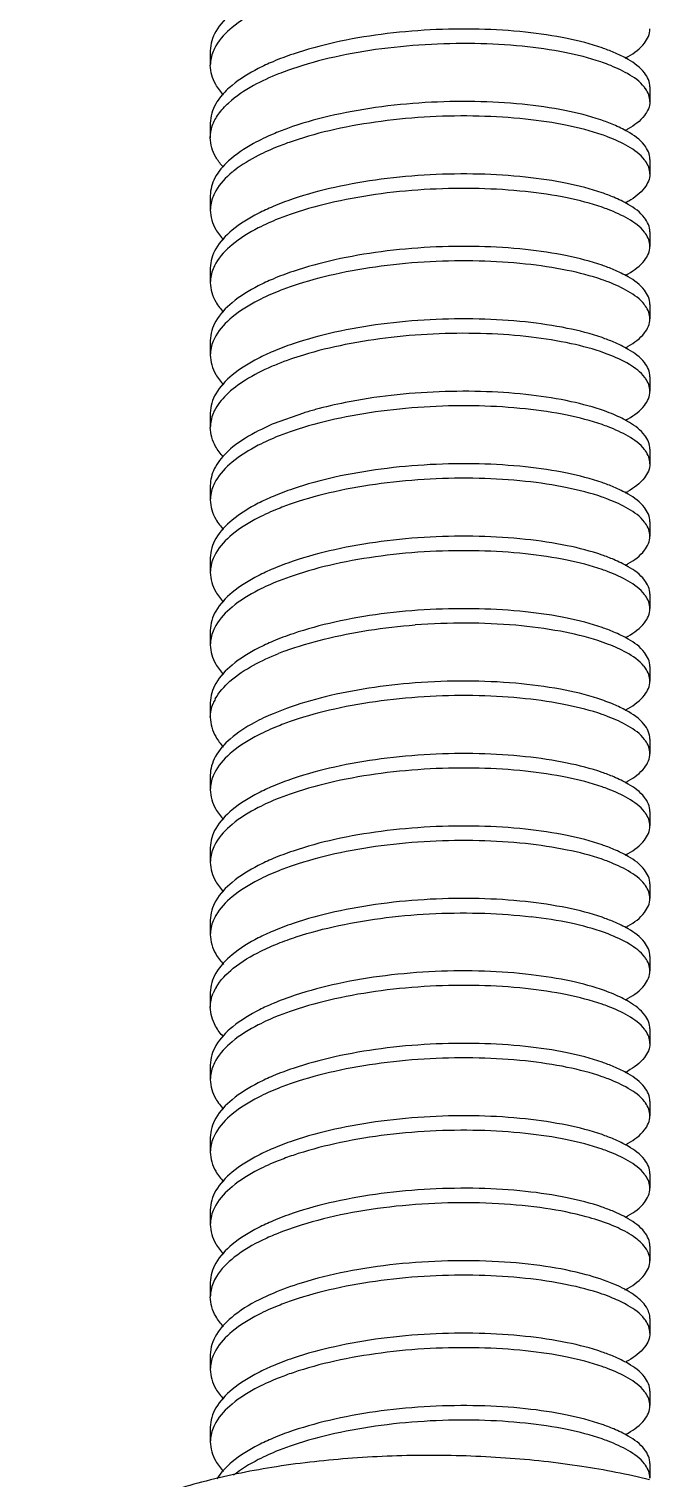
# Model space of a CAD drawing. Header units: millimetres. Extents: x 10368 to 13229, y -13270 to -11269.
# Drawn here: x 12778 to 12791.75, y -13137.24 to -13105.14 of the extents above; entities that cross this region are included whole.
import ezdxf

# ---------------------------------------------------------------- set-up
doc = ezdxf.new("R2010")
doc.units = ezdxf.units.MM

# ---------------------------------------------------------------- blocks, each defined once
blk = doc.blocks.new('u59')
at = {"color": 7, "linetype": 'Continuous'}
for p, q in [((-227.551, 872.754), (-227.551, 873.075)), ((-227.551, 872.754), (-227.551, 873.075)), ((-217.817, 871.951), (-217.817, 872.272)), ((-217.817, 871.951), (-217.817, 872.272)), ((-227.551, 871.149), (-227.551, 871.47)), ((-227.551, 871.149), (-227.551, 871.47)), ((-217.817, 870.346), (-217.817, 870.667)), ((-217.817, 870.346), (-217.817, 870.667)), ((-227.551, 869.544), (-227.551, 869.865)), ((-217.817, 868.742), (-217.817, 869.063)), ((-217.817, 868.742), (-217.817, 869.063)), ((-226.843, 868.819), (-226.75, 868.778)), ((-227.551, 867.939), (-227.551, 868.26)), ((-227.551, 867.939), (-227.551, 868.26)), ((-217.817, 867.137), (-217.817, 867.458)), ((-217.817, 867.137), (-217.817, 867.458)), ((-227.551, 866.334), (-227.551, 866.655)), ((-227.551, 866.334), (-227.551, 866.655)), ((-217.817, 865.532), (-217.817, 865.853)), ((-217.817, 865.532), (-217.817, 865.853)), ((-227.551, 864.73), (-227.551, 865.051)), ((-227.551, 864.73), (-227.551, 865.051)), ((-217.817, 863.927), (-217.817, 864.248)), ((-217.817, 863.927), (-217.817, 864.248)), ((-227.551, 863.125), (-227.551, 863.446)), ((-227.551, 863.125), (-227.551, 863.446)), ((-217.817, 862.322), (-217.817, 862.643)), ((-217.817, 862.322), (-217.817, 862.643)), ((-227.551, 861.52), (-227.551, 861.841)), ((-227.551, 861.52), (-227.551, 861.841)), ((-217.817, 860.718), (-217.817, 861.038)), ((-217.817, 860.718), (-217.817, 861.038)), ((-227.551, 859.915), (-227.551, 860.236)), ((-217.817, 859.113), (-217.817, 859.434)), ((-217.817, 859.113), (-217.817, 859.434)), ((-227.551, 858.31), (-227.551, 858.631)), ((-227.551, 858.31), (-227.551, 858.631)), ((-217.817, 857.508), (-217.817, 857.829)), ((-217.817, 857.508), (-217.817, 857.829)), ((-227.551, 856.705), (-227.551, 857.026)), ((-227.551, 856.705), (-227.551, 857.026)), ((-217.817, 855.903), (-217.817, 856.224)), ((-217.817, 855.903), (-217.817, 856.224)), ((-227.551, 855.101), (-227.551, 855.422)), ((-227.551, 855.101), (-227.551, 855.422)), ((-217.817, 854.298), (-217.817, 854.619)), ((-217.817, 854.298), (-217.817, 854.619)), ((-227.551, 853.496), (-227.551, 853.817)), ((-217.817, 852.693), (-217.817, 853.014)), ((-217.817, 852.693), (-217.817, 853.014)), ((-227.551, 851.891), (-227.551, 852.212)), ((-227.551, 851.891), (-227.551, 852.212)), ((-217.817, 851.089), (-217.817, 851.41)), ((-217.817, 851.089), (-217.817, 851.41)), ((-227.551, 850.286), (-227.551, 850.607)), ((-227.551, 850.286), (-227.551, 850.607)), ((-219.877, 849.484), (-219.206, 849.726)), ((-217.817, 849.484), (-217.817, 849.805)), ((-217.817, 849.484), (-217.817, 849.805)), ((-227.551, 848.681), (-227.551, 849.002)), ((-227.551, 848.681), (-227.551, 849.002)), ((-217.817, 847.879), (-217.817, 848.2)), ((-217.817, 847.879), (-217.817, 848.2)), ((-227.551, 847.077), (-227.551, 847.398)), ((-227.551, 847.077), (-227.551, 847.398)), ((-217.817, 846.274), (-217.817, 846.595)), ((-217.817, 846.274), (-217.817, 846.595)), ((-227.551, 845.472), (-227.551, 845.793)), ((-227.551, 845.472), (-227.551, 845.793)), ((-217.817, 844.669), (-217.817, 844.99)), ((-217.817, 844.669), (-217.817, 844.99)), ((-227.551, 843.867), (-227.551, 844.188)), ((-227.551, 843.867), (-227.551, 844.188)), ((-217.817, 843.065), (-217.817, 843.386)), ((-217.817, 843.065), (-217.817, 843.386)), ((-227.551, 842.262), (-227.551, 842.583)), ((-227.551, 842.262), (-227.551, 842.583)), ((-217.817, 841.46), (-217.817, 841.781)), ((-217.817, 841.46), (-217.817, 841.781))]:
    blk.add_line(p, q, dxfattribs=at)
for centre, radius, start, end in [((-226.815, 873.229), 0.772, 214.6548, 217.3283), ((-225.077, 876.292), 4.321, 248.9634, 250.926), ((-218.842, 872.356), 1.038, 330.4827, 337.9797), ((-226.815, 871.625), 0.772, 214.6548, 217.3283), ((-225.077, 874.687), 4.321, 248.9634, 250.926), ((-218.842, 870.751), 1.038, 330.4827, 337.9797), ((-226.815, 870.02), 0.772, 214.6548, 217.3283), ((-225.731, 866.547), 2.679, 118.1524, 119.9715), ((-225.719, 869.674), 2.704, 240.0352, 242.4163), ((-225.536, 870.032), 3.106, 242.4783, 246.9826), ((-225.359, 870.757), 3.548, 245.2723, 248.6192), ((-218.842, 867.541), 1.038, 330.4827, 337.9797), ((-226.815, 866.81), 0.772, 214.6548, 217.3283), ((-225.077, 869.873), 4.321, 248.9634, 250.926), ((-218.842, 865.937), 1.038, 330.4827, 337.9797), ((-226.815, 865.205), 0.772, 214.6548, 217.3283), ((-225.71, 861.689), 2.728, 118.2824, 119.6385), ((-225.077, 868.268), 4.321, 248.9634, 250.926), ((-218.842, 864.332), 1.038, 330.4827, 337.9797), ((-226.815, 863.601), 0.772, 214.6548, 217.3283), ((-225.077, 866.663), 4.321, 248.9634, 250.926), ((-218.852, 862.731), 1.049, 330.0175, 337.969), ((-226.829, 861.986), 0.755, 214.673, 216.6066), ((-225.103, 864.992), 4.25, 249.0197, 250.2104), ((-218.842, 861.122), 1.038, 330.4827, 337.9797), ((-226.815, 860.391), 0.772, 214.6548, 217.3283), ((-225.077, 863.453), 4.321, 248.9634, 250.926), ((-218.842, 859.517), 1.038, 330.4827, 337.9797), ((-226.815, 858.786), 0.772, 214.6548, 217.3283), ((-225.077, 861.849), 4.321, 248.9634, 250.926), ((-218.842, 857.912), 1.038, 330.4827, 337.9797), ((-226.815, 857.181), 0.772, 214.6548, 217.3283), ((-225.077, 860.244), 4.321, 248.9634, 250.926), ((-218.819, 856.297), 1.013, 331.7363, 337.9946), ((-226.793, 855.593), 0.8, 214.6502, 218.5109), ((-221.712, 860.817), 6.461, 290.2641, 291.6573), ((-218.842, 854.703), 1.038, 330.4827, 337.9797), ((-226.815, 853.972), 0.772, 214.6548, 217.3283), ((-225.077, 857.034), 4.321, 248.9634, 250.926), ((-218.842, 853.098), 1.038, 330.4827, 337.9797), ((-226.815, 852.367), 0.772, 214.6548, 217.3283), ((-225.708, 848.845), 2.733, 118.2785, 119.6086), ((-225.077, 855.429), 4.321, 248.9634, 250.926), ((-218.842, 851.493), 1.038, 330.4827, 337.9797), ((-226.815, 850.762), 0.772, 214.6548, 217.3283), ((-225.077, 853.825), 4.321, 248.9634, 250.926), ((-222.41, 857.776), 8.669, 285.1604, 286.9836), ((-218.776, 849.86), 0.967, 334.2176, 337.9711), ((-226.829, 849.148), 0.755, 214.6731, 216.6066), ((-225.103, 852.154), 4.25, 249.0198, 250.2105), ((-218.842, 848.284), 1.038, 330.4827, 337.9797), ((-226.815, 847.553), 0.772, 214.6548, 217.3283), ((-225.077, 850.615), 4.321, 248.9634, 250.926), ((-218.842, 846.679), 1.038, 330.4827, 337.9797), ((-226.815, 845.948), 0.772, 214.6548, 217.3283), ((-225.077, 849.01), 4.321, 248.9634, 250.926), ((-218.842, 845.074), 1.038, 330.4827, 337.9797), ((-219.903, 846.094), 2.518, 307.9845, 309.5661), ((-226.815, 844.343), 0.772, 214.6548, 217.3283), ((-219.199, 843.043), 1.48, 41.2585, 42.2978), ((-225.077, 847.405), 4.321, 248.9634, 250.926), ((-226.808, 842.744), 0.781, 214.6498, 217.7252), ((-225.061, 845.844), 4.367, 248.9329, 251.3154), ((-218.842, 841.864), 1.038, 330.4827, 337.9797)]:
    blk.add_arc(centre, radius, start, end, dxfattribs=at)
for points, start_tangent, end_tangent in [([(-227.543, 873.115), (-226.042, 872.818), (-224.352, 872.631), (-222.604, 872.573), (-220.86, 872.643), (-219.182, 872.84), (-217.626, 873.166), (-216.236, 873.626), (-215.137, 874.198), (-214.392, 874.834), (-213.949, 875.539), (-213.803, 876.284)], (0.97058, -0.240777), (0, 1)), ([(-227.551, 873.075), (-227.45, 872.791)], (0, -1), (0.568435, -0.822728)), ([(-219.206, 872.193), (-218.879, 872.346), (-218.299, 872.719), (-217.962, 873.089)], (0.920435, 0.390896), (0.527098, 0.849805)), ([(-227.551, 872.754), (-227.429, 872.44), (-227.069, 872.146), (-226.75, 871.988)], (0, -1), (0.91985, -0.39227)), ([(-227.429, 872.761), (-227.069, 872.467), (-226.628, 872.259)], (0.606206, -0.795308), (0.933171, -0.359433)), ([(-219.32, 872.467), (-218.879, 872.667), (-218.331, 873.014)], (0.928675, 0.370894), (0.781206, 0.624273)), ([(-217.817, 872.272), (-217.939, 872.7), (-218.109, 872.931)], (0, 1), (-0.676318, 0.73661)), ([(-226.489, 872.209), (-225.719, 872.002), (-224.796, 871.861), (-223.767, 871.796), (-222.684, 871.811), (-221.601, 871.91), (-220.572, 872.091), (-219.649, 872.346), (-219.32, 872.467)], (0.944934, -0.327262), (0.928675, 0.370894)), ([(-227.002, 872.115), (-227.069, 872.077), (-227.429, 871.783), (-227.551, 871.47)], (-0.880227, -0.474553), (0, -1)), ([(-226.75, 871.988), (-226.489, 871.888), (-225.719, 871.681), (-224.796, 871.54), (-223.767, 871.475), (-222.684, 871.49), (-221.601, 871.589), (-220.572, 871.77), (-219.649, 872.025), (-219.206, 872.193)], (0.91985, -0.39227), (0.920435, 0.390896)), ([(-217.88, 871.967), (-217.817, 872.272)], (0.373855, 0.927487), (0, 1)), ([(-219.32, 870.863), (-218.879, 871.062), (-218.299, 871.435), (-217.939, 871.844)], (0.928675, 0.370894), (0.491851, 0.87068)), ([(-219.206, 870.589), (-218.879, 870.741), (-218.299, 871.114), (-217.939, 871.523), (-217.817, 871.951)], (0.920435, 0.390896), (0, 1)), ([(-227.551, 871.47), (-227.45, 871.186)], (0, -1), (0.568435, -0.822728)), ([(-227.551, 871.149), (-227.429, 870.836), (-227.069, 870.541), (-226.75, 870.383)], (0, -1), (0.91985, -0.39227)), ([(-227.429, 871.157), (-227.069, 870.862), (-226.628, 870.655)], (0.606206, -0.795308), (0.933171, -0.359433)), ([(-217.817, 870.667), (-217.939, 871.095), (-218.109, 871.326)], (0, 1), (-0.676318, 0.73661)), ([(-226.489, 870.604), (-225.719, 870.398), (-224.796, 870.256), (-223.767, 870.191), (-222.684, 870.206), (-221.601, 870.305), (-220.572, 870.486), (-219.649, 870.741), (-219.32, 870.863)], (0.944934, -0.327262), (0.928675, 0.370894)), ([(-227.551, 869.865), (-227.433, 870.174), (-227.077, 870.468), (-227.002, 870.51)], (0, 1), (0.879976, 0.475017)), ([(-226.75, 870.383), (-226.489, 870.283), (-225.719, 870.077), (-224.796, 869.936), (-223.767, 869.87), (-222.684, 869.885), (-221.601, 869.984), (-220.572, 870.165), (-219.649, 870.42), (-219.206, 870.589)], (0.91985, -0.39227), (0.920435, 0.390896)), ([(-217.88, 870.362), (-217.817, 870.667)], (0.373855, 0.927487), (0, 1)), ([(-219.32, 869.258), (-218.879, 869.457), (-218.299, 869.83), (-217.939, 870.24)], (0.928675, 0.370894), (0.491851, 0.87068)), ([(-219.206, 868.984), (-218.986, 869.083), (-218.349, 869.469), (-217.952, 869.897), (-217.817, 870.346)], (0.920254, 0.39132), (0, 1)), ([(-227.551, 869.865), (-227.45, 869.581)], (0, -1), (0.568435, -0.822728)), ([(-227.551, 869.544), (-227.471, 869.289), (-227.232, 869.044), (-226.843, 868.819)], (0, -1), (0.907996, -0.418978)), ([(-227.429, 869.552), (-227.069, 869.257), (-226.723, 869.087)], (0.606206, -0.795308), (0.923139, -0.384466)), ([(-218.11, 869.723), (-217.94, 869.492), (-217.817, 869.063)], (0.677223, -0.735778), (0, -1)), ([(-226.489, 868.999), (-225.719, 868.793), (-224.796, 868.652), (-223.767, 868.586), (-222.684, 868.601), (-221.601, 868.701), (-220.572, 868.881), (-219.649, 869.137), (-219.32, 869.258)], (0.944934, -0.327262), (0.928675, 0.370894)), ([(-227.069, 868.868), (-227.429, 868.573), (-227.551, 868.26)], (-0.866197, -0.499702), (0, -1)), ([(-226.75, 868.778), (-226.136, 868.57), (-225.239, 868.387), (-224.2, 868.282), (-223.076, 868.265), (-221.932, 868.34), (-220.828, 868.506), (-219.828, 868.757), (-219.206, 868.984)], (0.920008, -0.3919), (0.920254, 0.39132)), ([(-226.723, 869.087), (-226.489, 868.999)], (0.923139, -0.384466), (0.944934, -0.327262)), ([(-217.88, 868.758), (-217.817, 869.063)], (0.373805, 0.927507), (0, 1)), ([(-219.313, 867.656), (-218.986, 867.799), (-218.349, 868.185), (-217.952, 868.613)], (0.927964, 0.372669), (0.510266, 0.860016)), ([(-219.206, 867.379), (-218.879, 867.532), (-218.299, 867.905), (-217.939, 868.314), (-217.817, 868.742)], (0.920435, 0.390896), (0, 1)), ([(-217.952, 868.613), (-217.88, 868.758)], (0.510266, 0.860016), (0.373805, 0.927507)), ([(-227.551, 868.26), (-227.471, 868.005)], (0, -1), (0.527865, -0.849328)), ([(-227.551, 867.939), (-227.429, 867.626), (-227.069, 867.332)], (0, -1), (0.866197, -0.499702)), ([(-227.471, 868.005), (-227.232, 867.76), (-226.843, 867.535)], (0.527865, -0.849328), (0.907996, -0.418978)), ([(-217.817, 867.458), (-217.939, 867.885), (-218.109, 868.116)], (0, 1), (-0.676318, 0.73661)), ([(-226.652, 867.454), (-226.136, 867.286), (-225.239, 867.103), (-224.2, 866.999), (-223.076, 866.981), (-221.932, 867.056), (-220.828, 867.222), (-219.828, 867.474), (-219.313, 867.656)], (0.930907, -0.365257), (0.927964, 0.372669)), ([(-227.002, 867.3), (-227.069, 867.263), (-227.429, 866.968), (-227.551, 866.655)], (-0.880227, -0.474553), (0, -1)), ([(-226.75, 867.173), (-226.489, 867.073), (-225.719, 866.867), (-224.796, 866.726), (-223.767, 866.66), (-222.684, 866.676), (-221.601, 866.775), (-220.572, 866.955), (-219.649, 867.211), (-219.206, 867.379)], (0.91985, -0.39227), (0.920435, 0.390896)), ([(-217.88, 867.152), (-217.817, 867.458)], (0.373855, 0.927487), (0, 1)), ([(-219.32, 866.048), (-218.879, 866.248), (-218.299, 866.621), (-217.939, 867.03)], (0.928675, 0.370894), (0.491851, 0.87068)), ([(-219.206, 865.774), (-218.879, 865.927), (-218.299, 866.3), (-217.939, 866.709), (-217.817, 867.137)], (0.920435, 0.390896), (0, 1)), ([(-227.551, 866.655), (-227.45, 866.371)], (0, -1), (0.568435, -0.822728)), ([(-227.551, 866.334), (-227.429, 866.021), (-227.069, 865.727), (-226.75, 865.568)], (0, -1), (0.91985, -0.39227)), ([(-227.429, 866.342), (-227.069, 866.048), (-226.628, 865.84)], (0.606206, -0.795308), (0.933171, -0.359433)), ([(-217.817, 865.853), (-217.939, 866.281), (-218.109, 866.512)], (0, 1), (-0.676318, 0.73661)), ([(-226.489, 865.789), (-225.719, 865.583), (-224.796, 865.442), (-223.767, 865.376), (-222.684, 865.392), (-221.601, 865.491), (-220.572, 865.671), (-219.649, 865.927), (-219.32, 866.048)], (0.944934, -0.327262), (0.928675, 0.370894)), ([(-227.002, 865.696), (-227.069, 865.658), (-227.429, 865.364), (-227.551, 865.051)], (-0.880227, -0.474553), (0, -1)), ([(-226.75, 865.568), (-226.489, 865.468), (-225.719, 865.262), (-224.796, 865.121), (-223.767, 865.055), (-222.684, 865.071), (-221.601, 865.17), (-220.572, 865.35), (-219.649, 865.606), (-219.206, 865.774)], (0.91985, -0.39227), (0.920435, 0.390896)), ([(-217.88, 865.547), (-217.817, 865.853)], (0.373855, 0.927487), (0, 1)), ([(-219.32, 864.443), (-218.879, 864.643), (-218.299, 865.016), (-217.939, 865.425)], (0.928675, 0.370894), (0.491851, 0.87068)), ([(-219.206, 864.169), (-218.879, 864.322), (-218.299, 864.695), (-217.939, 865.104), (-217.817, 865.532)], (0.920435, 0.390896), (0, 1)), ([(-227.551, 865.051), (-227.45, 864.767)], (0, -1), (0.568435, -0.822728)), ([(-227.551, 864.73), (-227.429, 864.416), (-227.069, 864.122), (-226.75, 863.964)], (0, -1), (0.91985, -0.39227)), ([(-227.429, 864.737), (-227.069, 864.443), (-226.628, 864.235)], (0.606206, -0.795308), (0.933171, -0.359433)), ([(-217.817, 864.248), (-217.939, 864.676), (-218.109, 864.907)], (0, 1), (-0.676318, 0.73661)), ([(-226.489, 864.185), (-225.719, 863.978), (-224.796, 863.837), (-223.767, 863.771), (-222.684, 863.787), (-221.601, 863.886), (-220.572, 864.067), (-219.649, 864.322), (-219.32, 864.443)], (0.944934, -0.327262), (0.928675, 0.370894)), ([(-227.551, 863.446), (-227.428, 863.76), (-227.059, 864.059)], (0, 1), (0.869121, 0.494599)), ([(-226.75, 863.964), (-226.489, 863.864), (-225.719, 863.657), (-224.796, 863.516), (-223.767, 863.45), (-222.684, 863.466), (-221.601, 863.565), (-220.572, 863.746), (-219.649, 864.001), (-219.206, 864.169)], (0.91985, -0.39227), (0.920435, 0.390896)), ([(-217.88, 863.943), (-217.817, 864.248)], (0.373855, 0.927487), (0, 1)), ([(-219.32, 862.838), (-218.879, 863.038), (-218.299, 863.411), (-217.939, 863.82)], (0.928675, 0.370894), (0.491851, 0.87068)), ([(-219.206, 862.565), (-218.908, 862.702), (-218.313, 863.079), (-217.942, 863.493), (-217.817, 863.927)], (0.920374, 0.391038), (0, 1)), ([(-227.551, 863.446), (-227.45, 863.162)], (0, -1), (0.568435, -0.822728)), ([(-227.551, 863.125), (-227.435, 862.82), (-227.094, 862.532), (-226.75, 862.359)], (0, -1), (0.919955, -0.392024)), ([(-227.429, 863.133), (-227.069, 862.838), (-226.628, 862.63)], (0.606206, -0.795308), (0.933171, -0.359433)), ([(-218.11, 863.303), (-217.935, 863.065), (-217.817, 862.643)], (0.676868, -0.736104), (0, -1)), ([(-226.489, 862.58), (-225.719, 862.373), (-224.796, 862.232), (-223.767, 862.167), (-222.684, 862.182), (-221.601, 862.281), (-220.572, 862.462), (-219.649, 862.717), (-219.32, 862.838)], (0.944934, -0.327262), (0.928675, 0.370894)), ([(-227, 862.487), (-227.069, 862.449), (-227.429, 862.154), (-227.551, 861.841)], (-0.880574, -0.473909), (0, -1)), ([(-224.923, 861.926), (-223.89, 861.849), (-222.795, 861.856), (-221.694, 861.948), (-220.644, 862.125), (-219.699, 862.38), (-219.206, 862.565)], (0.993096, -0.117303), (0.920374, 0.391038)), ([(-217.817, 862.643), (-217.88, 862.338)], (0, -1), (-0.37382, -0.927501)), ([(-226.75, 862.359), (-226.542, 862.277), (-225.807, 862.071), (-224.923, 861.926)], (0.919955, -0.392024), (0.993096, -0.117303)), ([(-217.944, 862.207), (-218.326, 861.784), (-218.935, 861.405), (-219.317, 861.235)], (-0.498746, -0.866748), (-0.928347, -0.371714)), ([(-219.206, 860.96), (-218.879, 861.112), (-218.299, 861.485), (-217.939, 861.895), (-217.817, 862.322)], (0.920435, 0.390896), (0, 1)), ([(-227.551, 861.841), (-227.45, 861.556)], (0, -1), (0.5688, -0.822476)), ([(-227.551, 861.52), (-227.429, 861.207), (-227.069, 860.912), (-226.75, 860.754)], (0, -1), (0.91985, -0.39227)), ([(-227.435, 861.536), (-227.094, 861.248), (-226.625, 861.024)], (0.596232, -0.802812), (0.933632, -0.358234)), ([(-217.817, 861.038), (-217.939, 861.466), (-218.109, 861.697)], (0, 1), (-0.676318, 0.73661)), ([(-219.317, 861.235), (-219.72, 861.089), (-220.659, 860.838), (-221.714, 860.662), (-222.807, 860.571), (-223.897, 860.566), (-224.923, 860.642)], (-0.928347, -0.371714), (-0.993096, 0.117303)), ([(-227.002, 860.881), (-227.069, 860.844), (-227.429, 860.549), (-227.551, 860.236)], (-0.880227, -0.474553), (0, -1)), ([(-226.75, 860.754), (-226.489, 860.654), (-225.719, 860.448), (-224.796, 860.307), (-223.767, 860.241), (-222.684, 860.256), (-221.601, 860.355), (-220.572, 860.536), (-219.649, 860.792), (-219.206, 860.96)], (0.91985, -0.39227), (0.920435, 0.390896)), ([(-226.542, 860.993), (-225.807, 860.787), (-224.923, 860.642)], (0.940875, -0.338755), (0.993096, -0.117303)), ([(-217.88, 860.733), (-217.817, 861.038)], (0.373855, 0.927487), (0, 1)), ([(-219.32, 859.629), (-218.879, 859.829), (-218.299, 860.202), (-217.939, 860.611)], (0.928675, 0.370894), (0.491851, 0.87068)), ([(-219.206, 859.355), (-218.879, 859.508), (-218.299, 859.881), (-217.939, 860.29), (-217.817, 860.718)], (0.920435, 0.390896), (0, 1)), ([(-227.551, 860.236), (-227.45, 859.952)], (0, -1), (0.568435, -0.822728)), ([(-227.551, 859.915), (-227.429, 859.602), (-227.069, 859.307), (-226.75, 859.149)], (0, -1), (0.91985, -0.39227)), ([(-227.429, 859.923), (-227.069, 859.628), (-226.628, 859.421)], (0.606206, -0.795308), (0.933171, -0.359433)), ([(-217.817, 859.434), (-217.939, 859.861), (-218.109, 860.092)], (0, 1), (-0.676318, 0.73661)), ([(-226.489, 859.37), (-225.719, 859.164), (-224.796, 859.023), (-223.767, 858.957), (-222.684, 858.973), (-221.601, 859.072), (-220.572, 859.252), (-219.649, 859.508), (-219.32, 859.629)], (0.944934, -0.327262), (0.928675, 0.370894)), ([(-227.002, 859.276), (-227.069, 859.239), (-227.429, 858.944), (-227.551, 858.631)], (-0.880227, -0.474553), (0, -1)), ([(-226.75, 859.149), (-226.489, 859.049), (-225.719, 858.843), (-224.796, 858.702), (-223.767, 858.636), (-222.684, 858.652), (-221.601, 858.751), (-220.572, 858.931), (-219.649, 859.187), (-219.206, 859.355)], (0.91985, -0.39227), (0.920435, 0.390896)), ([(-217.88, 859.128), (-217.817, 859.434)], (0.373855, 0.927487), (0, 1)), ([(-219.32, 858.024), (-218.879, 858.224), (-218.299, 858.597), (-217.939, 859.006)], (0.928675, 0.370894), (0.491851, 0.87068)), ([(-219.206, 857.75), (-218.879, 857.903), (-218.299, 858.276), (-217.939, 858.685), (-217.817, 859.113)], (0.920435, 0.390896), (0, 1)), ([(-227.551, 858.631), (-227.45, 858.347)], (0, -1), (0.568435, -0.822728)), ([(-227.551, 858.31), (-227.429, 857.997), (-227.069, 857.703), (-226.75, 857.544)], (0, -1), (0.91985, -0.39227)), ([(-227.429, 858.318), (-227.069, 858.024), (-226.628, 857.816)], (0.606206, -0.795308), (0.933171, -0.359433)), ([(-217.817, 857.829), (-217.939, 858.257), (-218.109, 858.488)], (0, 1), (-0.676318, 0.73661)), ([(-226.489, 857.765), (-225.719, 857.559), (-224.796, 857.418), (-223.767, 857.352), (-222.684, 857.368), (-221.601, 857.467), (-220.572, 857.647), (-219.649, 857.903), (-219.32, 858.024)], (0.944934, -0.327262), (0.928675, 0.370894)), ([(-227.002, 857.672), (-227.069, 857.634), (-227.429, 857.34), (-227.551, 857.026)], (-0.880227, -0.474553), (0, -1)), ([(-226.75, 857.544), (-226.489, 857.444), (-225.719, 857.238), (-224.796, 857.097), (-223.767, 857.031), (-222.684, 857.047), (-221.601, 857.146), (-220.572, 857.326), (-219.649, 857.582), (-219.206, 857.75)], (0.91985, -0.39227), (0.920435, 0.390896)), ([(-217.88, 857.523), (-217.817, 857.829)], (0.373855, 0.927487), (0, 1)), ([(-219.32, 856.419), (-218.879, 856.619), (-218.299, 856.992), (-217.939, 857.401)], (0.928675, 0.370894), (0.491851, 0.87068)), ([(-219.206, 856.145), (-218.791, 856.344), (-218.258, 856.705), (-217.928, 857.099), (-217.817, 857.508)], (0.920627, 0.390443), (0, 1)), ([(-227.551, 857.026), (-227.45, 856.742)], (0, -1), (0.568435, -0.822728)), ([(-227.551, 856.705), (-227.418, 856.379), (-227.027, 856.074), (-226.75, 855.94)], (0, -1), (0.919861, -0.392244)), ([(-227.429, 856.713), (-227.069, 856.419), (-226.628, 856.211)], (0.606206, -0.795308), (0.933171, -0.359433)), ([(-217.817, 856.224), (-217.939, 856.652), (-218.107, 856.881)], (0, 1), (-0.674942, 0.737871)), ([(-226.489, 856.16), (-225.719, 855.954), (-224.796, 855.813), (-223.767, 855.747), (-222.684, 855.763), (-221.601, 855.862), (-220.572, 856.042), (-219.649, 856.298), (-219.32, 856.419)], (0.944934, -0.327262), (0.928675, 0.370894)), ([(-227.005, 856.065), (-227.069, 856.029), (-227.429, 855.735), (-227.551, 855.422)], (-0.879651, -0.47562), (0, -1)), ([(-222.352, 855.463), (-221.325, 855.58), (-220.361, 855.771), (-219.503, 856.029), (-219.206, 856.145)], (0.997125, 0.075775), (0.920627, 0.390443)), ([(-217.817, 856.224), (-217.88, 855.918)], (0, -1), (-0.374041, -0.927412)), ([(-226.75, 855.94), (-226.399, 855.809), (-225.568, 855.604), (-224.579, 855.471), (-223.488, 855.422), (-222.352, 855.463)], (0.919861, -0.392244), (0.997125, 0.075775)), ([(-217.927, 855.818), (-218.252, 855.427), (-218.775, 855.069), (-219.328, 854.811)], (-0.47301, -0.881057), (-0.929314, -0.369291)), ([(-219.206, 854.541), (-218.879, 854.693), (-218.299, 855.066), (-217.939, 855.475), (-217.817, 855.903)], (0.920435, 0.390896), (0, 1)), ([(-227.551, 855.422), (-227.451, 855.138)], (0, -1), (0.568095, -0.822963)), ([(-227.551, 855.101), (-227.429, 854.788), (-227.069, 854.493), (-226.75, 854.335)], (0, -1), (0.91985, -0.39227)), ([(-227.418, 855.095), (-227.027, 854.79), (-226.634, 854.609)], (0.622259, -0.782811), (0.932392, -0.36145)), ([(-217.817, 854.619), (-217.939, 855.047), (-218.109, 855.278)], (0, 1), (-0.676318, 0.73661)), ([(-219.474, 854.755), (-220.338, 854.493), (-221.321, 854.297), (-222.352, 854.179)], (-0.938018, -0.346586), (-0.997125, -0.075775)), ([(-227.002, 854.462), (-227.069, 854.424), (-227.429, 854.13), (-227.551, 853.817)], (-0.880227, -0.474553), (0, -1)), ([(-226.75, 854.335), (-226.489, 854.235), (-225.719, 854.028), (-224.796, 853.887), (-223.767, 853.822), (-222.684, 853.837), (-221.601, 853.936), (-220.572, 854.117), (-219.649, 854.372), (-219.206, 854.541)], (0.91985, -0.39227), (0.920435, 0.390896)), ([(-226.634, 854.609), (-226.399, 854.526), (-225.568, 854.32), (-224.579, 854.187), (-223.488, 854.139), (-222.352, 854.179)], (0.932392, -0.36145), (0.997125, 0.075775)), ([(-217.88, 854.314), (-217.817, 854.619)], (0.373855, 0.927487), (0, 1)), ([(-219.32, 853.21), (-218.879, 853.409), (-218.299, 853.782), (-217.939, 854.191)], (0.928675, 0.370894), (0.491851, 0.87068)), ([(-219.206, 852.936), (-218.879, 853.088), (-218.299, 853.461), (-217.939, 853.871), (-217.817, 854.298)], (0.920435, 0.390896), (0, 1)), ([(-227.551, 853.817), (-227.45, 853.533)], (0, -1), (0.568435, -0.822728)), ([(-227.551, 853.496), (-227.429, 853.183), (-227.069, 852.888), (-226.75, 852.73)], (0, -1), (0.91985, -0.39227)), ([(-227.429, 853.504), (-227.069, 853.209), (-226.628, 853.002)], (0.606206, -0.795308), (0.933171, -0.359433)), ([(-217.817, 853.014), (-217.939, 853.442), (-218.109, 853.673)], (0, 1), (-0.676318, 0.73661)), ([(-226.489, 852.951), (-225.719, 852.745), (-224.796, 852.604), (-223.767, 852.538), (-222.684, 852.553), (-221.601, 852.652), (-220.572, 852.833), (-219.649, 853.088), (-219.32, 853.21)], (0.944934, -0.327262), (0.928675, 0.370894)), ([(-227.002, 852.857), (-227.069, 852.82), (-227.429, 852.525), (-227.551, 852.212)], (-0.880227, -0.474553), (0, -1)), ([(-226.75, 852.73), (-226.489, 852.63), (-225.719, 852.424), (-224.796, 852.283), (-223.767, 852.217), (-222.684, 852.232), (-221.601, 852.331), (-220.572, 852.512), (-219.649, 852.768), (-219.206, 852.936)], (0.91985, -0.39227), (0.920435, 0.390896)), ([(-217.88, 852.709), (-217.817, 853.014)], (0.373855, 0.927487), (0, 1)), ([(-219.32, 851.605), (-218.879, 851.805), (-218.299, 852.178), (-217.939, 852.587)], (0.928675, 0.370894), (0.491851, 0.87068)), ([(-219.206, 851.331), (-218.879, 851.484), (-218.299, 851.857), (-217.939, 852.266), (-217.817, 852.693)], (0.920435, 0.390896), (0, 1)), ([(-227.551, 852.212), (-227.45, 851.928)], (0, -1), (0.568435, -0.822728)), ([(-227.551, 851.891), (-227.429, 851.578), (-227.069, 851.283), (-226.75, 851.125)], (0, -1), (0.91985, -0.39227)), ([(-227.429, 851.899), (-227.069, 851.604), (-226.628, 851.397)], (0.606206, -0.795308), (0.933171, -0.359433)), ([(-217.817, 851.41), (-217.939, 851.837), (-218.109, 852.068)], (0, 1), (-0.676318, 0.73661)), ([(-226.489, 851.346), (-225.719, 851.14), (-224.796, 850.999), (-223.767, 850.933), (-222.684, 850.949), (-221.601, 851.048), (-220.572, 851.228), (-219.649, 851.484), (-219.32, 851.605)], (0.944934, -0.327262), (0.928675, 0.370894)), ([(-227.551, 850.607), (-227.428, 850.921), (-227.058, 851.221)], (0, 1), (0.869381, 0.494142)), ([(-226.75, 851.125), (-226.489, 851.025), (-225.719, 850.819), (-224.796, 850.678), (-223.767, 850.612), (-222.684, 850.628), (-221.601, 850.727), (-220.572, 850.907), (-219.649, 851.163), (-219.206, 851.331)], (0.91985, -0.39227), (0.920435, 0.390896)), ([(-217.88, 851.104), (-217.817, 851.41)], (0.373855, 0.927487), (0, 1)), ([(-219.32, 850), (-218.879, 850.2), (-218.299, 850.573), (-217.939, 850.982)], (0.928675, 0.370894), (0.491851, 0.87068)), ([(-219.206, 849.726), (-219.173, 849.741), (-218.596, 850.039), (-218.168, 850.37), (-217.905, 850.723), (-217.817, 851.089)], (0.920558, 0.390606), (0, 1)), ([(-227.551, 850.607), (-227.45, 850.323)], (0, -1), (0.568435, -0.822728)), ([(-227.551, 850.286), (-227.435, 849.981), (-227.094, 849.693), (-226.75, 849.52)], (0, -1), (0.919955, -0.392023)), ([(-227.429, 850.294), (-227.069, 850), (-226.628, 849.792)], (0.606206, -0.795308), (0.933171, -0.359433)), ([(-218.1, 850.454), (-217.935, 850.227), (-217.817, 849.805)], (0.669948, -0.742408), (0, -1)), ([(-226.489, 849.741), (-225.719, 849.535), (-224.796, 849.394), (-223.767, 849.328), (-222.684, 849.344), (-221.601, 849.443), (-220.572, 849.623), (-219.649, 849.879), (-219.32, 850)], (0.944934, -0.327262), (0.928675, 0.370894)), ([(-227, 849.648), (-227.069, 849.61), (-227.429, 849.316), (-227.551, 849.002)], (-0.880574, -0.473909), (0, -1)), ([(-217.88, 849.497), (-217.817, 849.805)], (0.374905, 0.927063), (0, 1)), ([(-226.75, 849.52), (-226.542, 849.439), (-225.807, 849.233), (-224.923, 849.087), (-223.933, 849.012), (-222.883, 849.014), (-221.824, 849.094), (-220.806, 849.253), (-220.142, 849.408)], (0.919955, -0.392023), (0.96514, 0.261733)), ([(-219.307, 848.401), (-219.173, 848.457), (-218.596, 848.755), (-218.168, 849.086), (-217.905, 849.44)], (0.927642, 0.37347), (0.43481, 0.900522)), ([(-219.206, 848.121), (-218.879, 848.274), (-218.299, 848.647), (-217.939, 849.056), (-217.817, 849.484)], (0.920435, 0.390896), (0, 1)), ([(-227.551, 849.002), (-227.45, 848.718)], (0, -1), (0.5688, -0.822476)), ([(-227.551, 848.681), (-227.429, 848.368), (-227.069, 848.074), (-226.75, 847.915)], (0, -1), (0.91985, -0.39227)), ([(-227.435, 848.697), (-227.094, 848.409), (-226.625, 848.186)], (0.596232, -0.802812), (0.933632, -0.358233)), ([(-217.817, 848.2), (-217.939, 848.628), (-218.109, 848.859)], (0, 1), (-0.676318, 0.73661)), ([(-219.877, 848.201), (-219.307, 848.401)], (0.956325, 0.292307), (0.927642, 0.37347)), ([(-227.002, 848.043), (-227.069, 848.005), (-227.429, 847.711), (-227.551, 847.398)], (-0.880227, -0.474553), (0, -1)), ([(-226.75, 847.915), (-226.489, 847.815), (-225.719, 847.609), (-224.796, 847.468), (-223.767, 847.402), (-222.684, 847.418), (-221.601, 847.517), (-220.572, 847.697), (-219.649, 847.953), (-219.206, 848.121)], (0.91985, -0.39227), (0.920435, 0.390896)), ([(-226.542, 848.155), (-225.807, 847.949), (-224.923, 847.803), (-223.933, 847.728), (-222.883, 847.73), (-221.824, 847.81), (-220.806, 847.969), (-219.877, 848.201)], (0.940875, -0.338755), (0.956325, 0.292307)), ([(-217.88, 847.894), (-217.817, 848.2)], (0.373855, 0.927487), (0, 1)), ([(-219.32, 846.79), (-218.879, 846.99), (-218.299, 847.363), (-217.939, 847.772)], (0.928675, 0.370894), (0.491851, 0.87068)), ([(-219.206, 846.516), (-218.879, 846.669), (-218.299, 847.042), (-217.939, 847.451), (-217.817, 847.879)], (0.920435, 0.390896), (0, 1)), ([(-227.551, 847.398), (-227.45, 847.114)], (0, -1), (0.568435, -0.822728)), ([(-227.551, 847.077), (-227.429, 846.764), (-227.069, 846.469), (-226.75, 846.311)], (0, -1), (0.91985, -0.39227)), ([(-227.429, 847.084), (-227.069, 846.79), (-226.628, 846.582)], (0.606206, -0.795308), (0.933171, -0.359433)), ([(-217.817, 846.595), (-217.939, 847.023), (-218.109, 847.254)], (0, 1), (-0.676318, 0.73661)), ([(-226.489, 846.532), (-225.719, 846.325), (-224.796, 846.184), (-223.767, 846.119), (-222.684, 846.134), (-221.601, 846.233), (-220.572, 846.414), (-219.649, 846.669), (-219.32, 846.79)], (0.944934, -0.327262), (0.928675, 0.370894)), ([(-227.002, 846.438), (-227.069, 846.4), (-227.429, 846.106), (-227.551, 845.793)], (-0.880227, -0.474553), (0, -1)), ([(-226.75, 846.311), (-226.489, 846.211), (-225.719, 846.004), (-224.796, 845.863), (-223.767, 845.798), (-222.684, 845.813), (-221.601, 845.912), (-220.572, 846.093), (-219.649, 846.348), (-219.206, 846.516)], (0.91985, -0.39227), (0.920435, 0.390896)), ([(-217.88, 846.29), (-217.817, 846.595)], (0.373855, 0.927487), (0, 1)), ([(-219.32, 845.186), (-218.879, 845.385), (-218.299, 845.758), (-217.939, 846.167)], (0.928675, 0.370894), (0.491851, 0.87068)), ([(-219.206, 844.912), (-218.879, 845.064), (-218.299, 845.437), (-217.939, 845.846), (-217.817, 846.274)], (0.920435, 0.390896), (0, 1)), ([(-227.551, 845.793), (-227.45, 845.509)], (0, -1), (0.568435, -0.822728)), ([(-227.551, 845.472), (-227.429, 845.159), (-227.069, 844.864), (-226.75, 844.706)], (0, -1), (0.91985, -0.39227)), ([(-227.429, 845.48), (-227.069, 845.185), (-226.628, 844.978)], (0.606206, -0.795308), (0.933171, -0.359433)), ([(-217.817, 844.99), (-217.939, 845.418), (-218.109, 845.649)], (0, 1), (-0.676318, 0.73661)), ([(-226.489, 844.927), (-225.719, 844.721), (-224.796, 844.58), (-223.767, 844.514), (-222.684, 844.529), (-221.601, 844.628), (-220.572, 844.809), (-219.649, 845.064), (-219.32, 845.186)], (0.944934, -0.327262), (0.928675, 0.370894)), ([(-227.551, 844.188), (-227.432, 844.497), (-227.079, 844.79), (-227.002, 844.833)], (0, 1), (0.879927, 0.475108)), ([(-226.75, 844.706), (-226.489, 844.606), (-225.719, 844.4), (-224.796, 844.259), (-223.767, 844.193), (-222.684, 844.208), (-221.601, 844.307), (-220.572, 844.488), (-219.649, 844.743), (-219.206, 844.912)], (0.91985, -0.39227), (0.920435, 0.390896)), ([(-217.88, 844.685), (-217.817, 844.99)], (0.373855, 0.927487), (0, 1)), ([(-218.299, 844.153), (-217.939, 844.563)], (0.770826, 0.637046), (0.491851, 0.87068)), ([(-218.22, 843.902), (-217.919, 844.278), (-217.817, 844.669)], (0.736252, 0.676708), (0, 1)), ([(-227.551, 844.188), (-227.45, 843.904)], (0, -1), (0.568435, -0.822728)), ([(-227.551, 843.867), (-227.426, 843.549), (-227.055, 843.251), (-226.75, 843.101)], (0, -1), (0.919824, -0.392332)), ([(-227.429, 843.875), (-227.069, 843.58), (-226.628, 843.373)], (0.606206, -0.795308), (0.933171, -0.359433)), ([(-219.32, 843.581), (-218.879, 843.781), (-218.353, 844.11)], (0.928675, 0.370894), (0.788114, 0.615529)), ([(-219.206, 843.307), (-218.773, 843.516), (-218.22, 843.902)], (0.920598, 0.390511), (0.736252, 0.676708)), ([(-218.087, 844.019), (-217.939, 843.814)], (0.659412, -0.751782), (0.492631, -0.870238)), ([(-217.939, 843.814), (-217.817, 843.386)], (0.492631, -0.870238), (0, -1)), ([(-226.489, 843.322), (-225.719, 843.116), (-224.796, 842.975), (-223.767, 842.909), (-222.684, 842.924), (-221.601, 843.024), (-220.572, 843.204), (-219.649, 843.46), (-219.32, 843.581)], (0.944934, -0.327262), (0.928675, 0.370894)), ([(-227.551, 842.583), (-227.429, 842.896), (-227.069, 843.191), (-227.003, 843.228)], (0, 1), (0.880035, 0.47491)), ([(-226.75, 843.101), (-226.46, 842.991), (-225.669, 842.785), (-224.724, 842.646), (-223.674, 842.586), (-222.573, 842.61), (-221.478, 842.719), (-220.445, 842.912), (-219.527, 843.181), (-219.206, 843.307)], (0.919824, -0.392332), (0.920598, 0.390511)), ([(-217.817, 843.386), (-217.862, 843.124)], (0, -1), (-0.32717, -0.944966)), ([(-217.997, 842.867), (-218.22, 842.618)], (-0.576996, -0.816747), (-0.736252, -0.676708)), ([(-217.862, 843.124), (-217.997, 842.867)], (-0.32717, -0.944966), (-0.576996, -0.816747)), ([(-217.939, 842.637), (-217.817, 843.065)], (0.491851, 0.87068), (0, 1)), ([(-227.551, 842.583), (-227.45, 842.299)], (0, -1), (0.568287, -0.82283)), ([(-219.327, 841.973), (-218.773, 842.232), (-218.22, 842.618)], (0.929235, 0.369488), (0.736252, 0.676708)), ([(-218.052, 842.472), (-217.939, 842.637)], (0.630487, 0.7762), (0.491851, 0.87068)), ([(-227.551, 842.262), (-227.429, 841.949), (-227.069, 841.655), (-226.75, 841.496)], (0, -1), (0.91985, -0.39227)), ([(-227.426, 842.266), (-227.055, 841.967), (-226.63, 841.769)], (0.611634, -0.791141), (0.932904, -0.360124)), ([(-219.206, 841.702), (-218.879, 841.855), (-218.299, 842.228), (-218.052, 842.472)], (0.920435, 0.390896), (0.630487, 0.7762)), ([(-218.109, 842.439), (-217.939, 842.208), (-217.817, 841.781)], (0.676318, -0.73661), (0, -1)), ([(-226.46, 841.707), (-225.669, 841.501), (-224.724, 841.362), (-223.674, 841.302), (-222.573, 841.326), (-221.478, 841.436), (-220.445, 841.628), (-219.527, 841.898), (-219.327, 841.973)], (0.94707, -0.321027), (0.929235, 0.369488)), ([(-227.002, 841.623), (-227.069, 841.586), (-227.429, 841.291), (-227.551, 840.978)], (-0.880227, -0.474553), (0, -1)), ([(-226.75, 841.496), (-226.489, 841.396), (-225.719, 841.19), (-224.796, 841.049), (-223.767, 840.983), (-222.684, 840.999), (-221.601, 841.098), (-220.572, 841.278), (-219.649, 841.534), (-219.206, 841.702)], (0.91985, -0.39227), (0.920435, 0.390896)), ([(-217.88, 841.475), (-217.817, 841.781)], (0.373855, 0.927487), (0, 1)), ([(-219.32, 840.371), (-218.879, 840.571), (-218.299, 840.944), (-217.939, 841.353)], (0.928675, 0.370894), (0.491851, 0.87068)), ([(-219.206, 840.097), (-218.879, 840.25), (-218.299, 840.623), (-217.939, 841.032), (-217.817, 841.46)], (0.920435, 0.390896), (0, 1))]:
    blk.add_spline(points, degree=3, dxfattribs=dict(at, start_tangent=start_tangent, end_tangent=end_tangent))

msp = doc.modelspace()

# ---------------------------------------------------------------- block references
at = {"rotation": 180}
msp.add_blockref('u59', (12564.199, -12264.161), dxfattribs=at)

doc.saveas('drawing.dxf')
